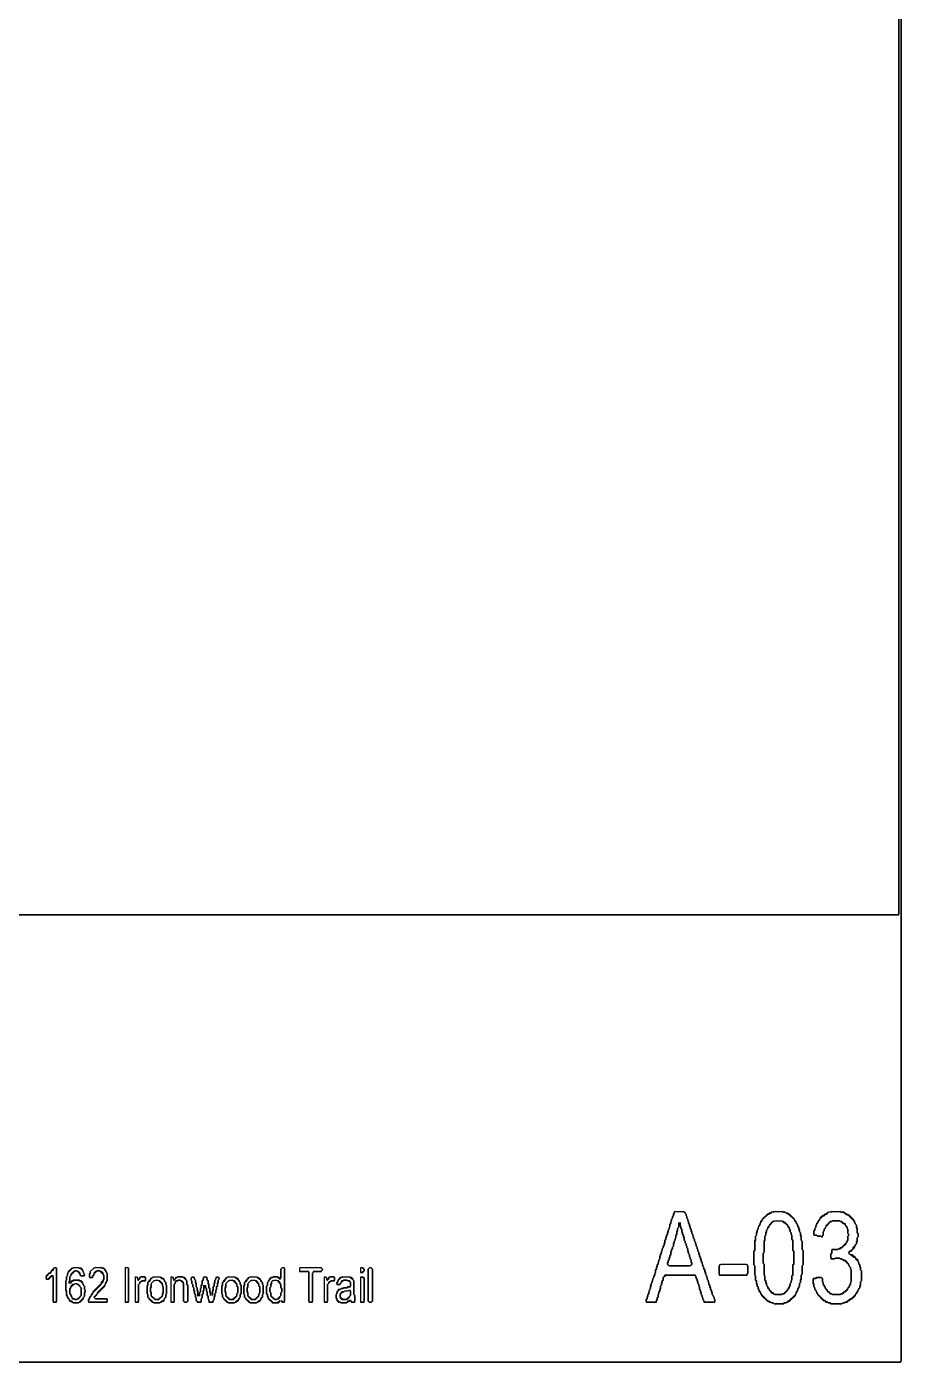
# Model space of a CAD drawing. Header units: metres. Extents: x 29 to 985, y 15 to 633.
# Drawn here: x 783.1 to 985.5, y 14.5 to 323.6 of the extents above; entities that cross this region are included whole.
import ezdxf

# ---------------------------------------------------------------- set-up
doc = ezdxf.new("R2010")
doc.units = ezdxf.units.M
for name, color, linetype in [('EXTERIOR_WALL_HIGHLIGHT', 2, 'CONTINUOUS'), ('INTERIOR_WALL_HIGHLIGHT', 4, 'CONTINUOUS'), ('ORIGINAL_DRAWING', 8, 'CONTINUOUS')]:
    doc.layers.add(name, color=color, linetype=linetype)

msp = doc.modelspace()

# ---------------------------------------------------------------- linework, layer by layer
at = {"layer": 'EXTERIOR_WALL_HIGHLIGHT'}
msp.add_lwpolyline([(29.22, 632.75), (29.02, 632.55), (29.02, 14.71), (29.22, 14.51), (985.29, 14.51), (985.49, 14.71), (985.49, 632.55), (985.29, 632.75)], close=True, dxfattribs=at)
at = {"layer": 'INTERIOR_WALL_HIGHLIGHT'}
for points in [[(29.41, 632.75), (985.1, 632.75), (985.49, 632.35), (985.49, 14.9), (985.1, 14.51), (29.41, 14.51), (29.02, 14.9), (29.02, 632.35)], [(29.61, 632.16), (29.61, 118.04), (984.9, 118.04), (984.9, 632.16)], [(29.61, 631.96), (29.8, 632.16), (984.71, 632.16), (984.9, 631.96), (984.9, 118.24), (984.71, 118.04), (29.8, 118.04), (29.61, 118.24)]]:
    msp.add_lwpolyline(points, close=True, dxfattribs=at)
at = {"layer": 'ORIGINAL_DRAWING'}
for points in [[(932.94, 49.22), (933.14, 49.41), (935.1, 49.41), (935.69, 48.82), (935.69, 48.43), (935.88, 48.24), (935.88, 47.84), (936.08, 47.65), (936.08, 47.25), (936.27, 47.06), (936.27, 46.67), (936.47, 46.47), (936.47, 46.08), (936.67, 45.88), (936.67, 45.49), (936.86, 45.29), (936.86, 44.9), (937.06, 44.71), (937.06, 44.31), (937.25, 44.12), (937.25, 43.73), (937.45, 43.53), (937.45, 43.14), (937.65, 42.94), (937.65, 42.55), (937.84, 42.35), (937.84, 41.96), (938.04, 41.76), (938.04, 41.37), (938.24, 41.18), (938.24, 40.78), (938.43, 40.59), (938.43, 40.2), (938.63, 40), (938.63, 39.61), (938.82, 39.41), (938.82, 39.02), (939.02, 38.82), (939.02, 38.43), (939.22, 38.24), (939.22, 37.84), (939.41, 37.65), (939.41, 37.25), (939.61, 37.06), (939.61, 36.67), (939.8, 36.47), (939.8, 36.08), (940, 35.88), (940, 35.49), (940.2, 35.29), (940.2, 34.9), (940.39, 34.71), (940.39, 34.31), (940.59, 34.12), (940.59, 33.73), (940.78, 33.53), (940.78, 33.14), (940.98, 32.94), (940.98, 32.55), (941.18, 32.35), (941.18, 31.96), (941.37, 31.76), (941.37, 31.37), (941.57, 31.18), (941.57, 30.78), (941.76, 30.59), (941.76, 30.2), (941.96, 30), (941.96, 29.8), (942.16, 29.61), (942.16, 29.22), (942.35, 29.02), (942.35, 28.63), (942.16, 28.43), (940, 28.43), (939.8, 28.63), (939.8, 28.82), (939.61, 29.02), (939.61, 29.41), (939.41, 29.61), (939.41, 30), (939.22, 30.2), (939.22, 30.59), (939.02, 30.78), (939.02, 31.18), (938.82, 31.37), (938.82, 31.96), (938.63, 32.16), (938.63, 32.55), (938.43, 32.75), (938.43, 33.14), (938.24, 33.33), (938.24, 33.73), (938.04, 33.92), (938.04, 34.31), (937.84, 34.51), (937.84, 34.71), (930.78, 34.71), (930.59, 34.51), (930.59, 34.31), (930.39, 34.12), (930.39, 33.53), (930.2, 33.33), (930.2, 32.94), (930, 32.75), (930, 32.35), (929.8, 32.16), (929.8, 31.57), (929.61, 31.37), (929.61, 30.98), (929.41, 30.78), (929.41, 30.39), (929.22, 30.2), (929.22, 29.61), (929.02, 29.41), (929.02, 29.02), (928.82, 28.82), (928.82, 28.63), (928.63, 28.43), (926.67, 28.43), (926.47, 28.63), (926.47, 29.02), (926.67, 29.22), (926.67, 29.61), (926.86, 29.8), (926.86, 30.2), (927.06, 30.39), (927.06, 30.78), (927.25, 30.98), (927.25, 31.37), (927.45, 31.57), (927.45, 32.16), (927.65, 32.35), (927.65, 32.75), (927.84, 32.94), (927.84, 33.33), (928.04, 33.53), (928.04, 33.92), (928.24, 34.12), (928.24, 34.51), (928.43, 34.71), (928.43, 35.1), (928.63, 35.29), (928.63, 35.88), (928.82, 36.08), (928.82, 36.47), (929.02, 36.67), (929.02, 37.06), (929.22, 37.25), (929.22, 37.65), (929.41, 37.84), (929.41, 38.24), (929.61, 38.43), (929.61, 39.02), (929.8, 39.22), (929.8, 39.61), (930, 39.8), (930, 40.2), (930.2, 40.39), (930.2, 40.78), (930.39, 40.98), (930.39, 41.37), (930.59, 41.57), (930.59, 41.96), (930.78, 42.16), (930.78, 42.75), (930.98, 42.94), (930.98, 43.33), (931.18, 43.53), (931.18, 43.92), (931.37, 44.12), (931.37, 44.51), (931.57, 44.71), (931.57, 45.1), (931.76, 45.29), (931.76, 45.69), (931.96, 45.88), (931.96, 46.47), (932.16, 46.67), (932.16, 47.06), (932.35, 47.25), (932.35, 47.65), (932.55, 47.84), (932.55, 48.24), (932.75, 48.43), (932.75, 48.82), (932.94, 49.02)], [(933.14, 49.41), (932.94, 49.22), (932.94, 49.02), (932.75, 48.82), (932.75, 48.43), (932.55, 48.24), (932.55, 47.84), (932.35, 47.65), (932.35, 47.25), (932.16, 47.06), (932.16, 46.67), (931.96, 46.47), (931.96, 45.88), (931.76, 45.69), (931.76, 45.29), (931.57, 45.1), (931.57, 44.71), (931.37, 44.51), (931.37, 44.12), (931.18, 43.92), (931.18, 43.53), (930.98, 43.33), (930.98, 42.94), (930.78, 42.75), (930.78, 42.16), (930.59, 41.96), (930.59, 41.57), (930.39, 41.37), (930.39, 40.98), (930.2, 40.78), (930.2, 40.39), (930, 40.2), (930, 39.8), (929.8, 39.61), (929.8, 39.22), (929.61, 39.02), (929.61, 38.43), (929.41, 38.24), (929.41, 37.84), (929.22, 37.65), (929.22, 37.25), (929.02, 37.06), (929.02, 36.67), (928.82, 36.47), (928.82, 36.08), (928.63, 35.88), (928.63, 35.29), (928.43, 35.1), (928.43, 34.71), (928.24, 34.51), (928.24, 34.12), (928.04, 33.92), (928.04, 33.53), (927.84, 33.33), (927.84, 32.94), (927.65, 32.75), (927.65, 32.35), (927.45, 32.16), (927.45, 31.57), (927.25, 31.37), (927.25, 30.98), (927.06, 30.78), (927.06, 30.39), (926.86, 30.2), (926.86, 29.8), (926.67, 29.61), (926.67, 29.22), (926.47, 29.02), (926.47, 28.43), (928.82, 28.43), (928.82, 28.82), (929.02, 29.02), (929.02, 29.41), (929.22, 29.61), (929.22, 30.2), (929.41, 30.39), (929.41, 30.78), (929.61, 30.98), (929.61, 31.37), (929.8, 31.57), (929.8, 32.16), (930, 32.35), (930, 32.75), (930.2, 32.94), (930.2, 33.33), (930.39, 33.53), (930.39, 34.12), (930.98, 34.71), (937.65, 34.71), (938.04, 34.31), (938.04, 33.92), (938.24, 33.73), (938.24, 33.33), (938.43, 33.14), (938.43, 32.75), (938.63, 32.55), (938.63, 32.16), (938.82, 31.96), (938.82, 31.37), (939.02, 31.18), (939.02, 30.78), (939.22, 30.59), (939.22, 30.2), (939.41, 30), (939.41, 29.61), (939.61, 29.41), (939.61, 29.02), (939.8, 28.82), (939.8, 28.43), (942.35, 28.43), (942.35, 29.02), (942.16, 29.22), (942.16, 29.61), (941.96, 29.8), (941.96, 30), (941.76, 30.2), (941.76, 30.59), (941.57, 30.78), (941.57, 31.18), (941.37, 31.37), (941.37, 31.76), (941.18, 31.96), (941.18, 32.35), (940.98, 32.55), (940.98, 32.94), (940.78, 33.14), (940.78, 33.53), (940.59, 33.73), (940.59, 34.12), (940.39, 34.31), (940.39, 34.71), (940.2, 34.9), (940.2, 35.29), (940, 35.49), (940, 35.88), (939.8, 36.08), (939.8, 36.47), (939.61, 36.67), (939.61, 37.06), (939.41, 37.25), (939.41, 37.65), (939.22, 37.84), (939.22, 38.24), (939.02, 38.43), (939.02, 38.82), (938.82, 39.02), (938.82, 39.41), (938.63, 39.61), (938.63, 40), (938.43, 40.2), (938.43, 40.59), (938.24, 40.78), (938.24, 41.18), (938.04, 41.37), (938.04, 41.76), (937.84, 41.96), (937.84, 42.35), (937.65, 42.55), (937.65, 42.94), (937.45, 43.14), (937.45, 43.53), (937.25, 43.73), (937.25, 44.12), (937.06, 44.31), (937.06, 44.71), (936.86, 44.9), (936.86, 45.29), (936.67, 45.49), (936.67, 45.88), (936.47, 46.08), (936.47, 46.47), (936.27, 46.67), (936.27, 47.06), (936.08, 47.25), (936.08, 47.65), (935.88, 47.84), (935.88, 48.24), (935.69, 48.43), (935.69, 48.82), (935.49, 49.02), (935.49, 49.22), (935.29, 49.22), (935.1, 49.41)], [(933.92, 46.86), (933.92, 45.69), (933.73, 45.49), (933.73, 44.9), (933.53, 44.71), (933.53, 44.12), (933.33, 43.92), (933.33, 43.33), (933.14, 43.14), (933.14, 42.75), (932.94, 42.55), (932.94, 42.16), (932.75, 41.96), (932.75, 41.37), (932.55, 41.18), (932.55, 40.78), (932.35, 40.59), (932.35, 40.2), (932.16, 40), (932.16, 39.41), (931.96, 39.22), (931.96, 38.82), (931.76, 38.63), (931.76, 38.24), (931.57, 38.04), (931.57, 37.65), (931.37, 37.45), (931.37, 37.06), (931.57, 37.06), (931.76, 36.86), (936.67, 36.86), (936.86, 37.06), (937.06, 37.06), (937.06, 37.45), (936.86, 37.65), (936.86, 38.24), (936.67, 38.43), (936.67, 38.82), (936.47, 39.02), (936.47, 39.41), (936.27, 39.61), (936.27, 40), (936.08, 40.2), (936.08, 40.78), (935.88, 40.98), (935.88, 41.37), (935.69, 41.57), (935.69, 41.96), (935.49, 42.16), (935.49, 42.55), (935.29, 42.75), (935.29, 43.33), (935.1, 43.53), (935.1, 43.92), (934.9, 44.12), (934.9, 44.51), (934.71, 44.71), (934.71, 45.29), (934.51, 45.49), (934.51, 45.88), (934.31, 46.08), (934.31, 46.86), (934.31, 46.08), (934.51, 45.88), (934.51, 45.49), (934.71, 45.29), (934.71, 44.71), (934.9, 44.51), (934.9, 44.12), (935.1, 43.92), (935.1, 43.53), (935.29, 43.33), (935.29, 42.75), (935.49, 42.55), (935.49, 42.16), (935.69, 41.96), (935.69, 41.57), (935.88, 41.37), (935.88, 40.98), (936.08, 40.78), (936.08, 40.2), (936.27, 40), (936.27, 39.61), (936.47, 39.41), (936.47, 39.02), (936.67, 38.82), (936.67, 38.43), (936.86, 38.24), (936.86, 37.65), (937.06, 37.45), (937.06, 37.25), (936.67, 36.86), (931.76, 36.86), (931.37, 37.25), (931.37, 37.45), (931.57, 37.65), (931.57, 38.04), (931.76, 38.24), (931.76, 38.63), (931.96, 38.82), (931.96, 39.22), (932.16, 39.41), (932.16, 40), (932.35, 40.2), (932.35, 40.59), (932.55, 40.78), (932.55, 41.18), (932.75, 41.37), (932.75, 41.96), (932.94, 42.16), (932.94, 42.55), (933.14, 42.75), (933.14, 43.14), (933.33, 43.33), (933.33, 43.92), (933.53, 44.12), (933.53, 44.71), (933.73, 44.9), (933.73, 45.49), (933.92, 45.69)], [(955.88, 49.22), (956.08, 49.41), (958.04, 49.41), (958.24, 49.22), (958.63, 49.22), (958.82, 49.02), (959.02, 49.02), (959.22, 48.82), (959.41, 48.82), (960.78, 47.45), (960.78, 47.25), (961.18, 46.86), (961.18, 46.67), (961.57, 46.27), (961.57, 45.88), (961.76, 45.69), (961.76, 45.29), (961.96, 45.1), (961.96, 44.71), (962.16, 44.51), (962.16, 43.92), (962.35, 43.73), (962.35, 42.75), (962.55, 42.55), (962.55, 40.59), (962.75, 40.39), (962.75, 37.06), (962.55, 36.86), (962.55, 34.9), (962.35, 34.71), (962.35, 33.73), (962.16, 33.53), (962.16, 32.94), (961.96, 32.75), (961.96, 32.16), (961.76, 31.96), (961.76, 31.76), (961.57, 31.57), (961.57, 31.18), (961.18, 30.78), (961.18, 30.59), (960.98, 30.39), (960.98, 30.2), (959.41, 28.63), (959.22, 28.63), (958.82, 28.24), (958.43, 28.24), (958.24, 28.04), (956.08, 28.04), (955.88, 28.24), (955.49, 28.24), (955.29, 28.43), (955.1, 28.43), (954.9, 28.63), (954.71, 28.63), (953.14, 30.2), (953.14, 30.39), (952.94, 30.59), (952.94, 30.78), (952.55, 31.18), (952.55, 31.37), (952.35, 31.57), (952.35, 31.96), (952.16, 32.16), (952.16, 32.55), (951.96, 32.75), (951.96, 33.33), (951.76, 33.53), (951.76, 34.51), (951.57, 34.71), (951.57, 36.86), (951.37, 37.06), (951.37, 40.2), (951.57, 40.39), (951.57, 42.55), (951.76, 42.75), (951.76, 43.73), (951.96, 43.92), (951.96, 44.51), (952.16, 44.71), (952.16, 45.1), (952.35, 45.29), (952.35, 45.69), (952.55, 45.88), (952.55, 46.08), (952.75, 46.27), (952.75, 46.47), (952.94, 46.67), (952.94, 46.86), (953.33, 47.25), (953.33, 47.45), (954.71, 48.82), (954.9, 48.82), (955.1, 49.02), (955.29, 49.02), (955.49, 49.22)], [(956.08, 49.41), (955.88, 49.22), (955.49, 49.22), (955.29, 49.02), (954.9, 49.02), (954.71, 48.82), (954.51, 48.82), (953.33, 47.65), (953.33, 47.45), (952.94, 47.06), (952.94, 46.86), (952.75, 46.67), (952.75, 46.27), (952.55, 46.08), (952.55, 45.88), (952.35, 45.69), (952.35, 45.29), (952.16, 45.1), (952.16, 44.71), (951.96, 44.51), (951.96, 43.92), (951.76, 43.73), (951.76, 42.75), (951.57, 42.55), (951.57, 40.39), (951.37, 40.2), (951.37, 37.06), (951.57, 36.86), (951.57, 34.71), (951.76, 34.51), (951.76, 33.53), (951.96, 33.33), (951.96, 32.75), (952.16, 32.55), (952.16, 32.16), (952.35, 31.96), (952.35, 31.57), (952.55, 31.37), (952.55, 30.98), (952.94, 30.59), (952.94, 30.39), (953.14, 30.2), (953.14, 30), (954.51, 28.63), (954.71, 28.63), (954.9, 28.43), (955.29, 28.43), (955.49, 28.24), (955.88, 28.24), (956.08, 28.04), (958.24, 28.04), (958.43, 28.24), (958.82, 28.24), (959.02, 28.43), (959.22, 28.43), (959.41, 28.63), (959.61, 28.63), (960.98, 30), (960.98, 30.2), (961.18, 30.39), (961.18, 30.59), (961.37, 30.78), (961.37, 30.98), (961.57, 31.18), (961.57, 31.57), (961.76, 31.76), (961.76, 31.96), (961.96, 32.16), (961.96, 32.75), (962.16, 32.94), (962.16, 33.53), (962.35, 33.73), (962.35, 34.71), (962.55, 34.9), (962.55, 36.86), (962.75, 37.06), (962.75, 40.39), (962.55, 40.59), (962.55, 42.55), (962.35, 42.75), (962.35, 43.73), (962.16, 43.92), (962.16, 44.51), (961.96, 44.71), (961.96, 45.1), (961.76, 45.29), (961.76, 45.69), (961.57, 45.88), (961.57, 46.27), (961.37, 46.47), (961.37, 46.67), (961.18, 46.86), (961.18, 47.06), (960.78, 47.45), (960.78, 47.65), (959.61, 48.82), (959.41, 48.82), (959.22, 49.02), (958.82, 49.02), (958.63, 49.22), (958.24, 49.22), (958.04, 49.41)], [(956.08, 47.06), (956.27, 47.25), (957.84, 47.25), (958.24, 46.86), (958.43, 46.86), (959.22, 46.08), (959.22, 45.88), (959.61, 45.49), (959.61, 45.29), (959.8, 45.1), (959.8, 44.71), (960, 44.51), (960, 44.12), (960.2, 43.92), (960.2, 42.94), (960.39, 42.75), (960.39, 40.39), (960.59, 40.2), (960.59, 37.25), (960.39, 37.06), (960.39, 34.71), (960.2, 34.51), (960.2, 33.53), (960, 33.33), (960, 32.94), (959.8, 32.75), (959.8, 32.35), (959.61, 32.16), (959.61, 31.96), (959.22, 31.57), (959.22, 31.37), (958.24, 30.39), (958.04, 30.39), (957.84, 30.2), (956.27, 30.2), (955.88, 30.59), (955.69, 30.59), (954.9, 31.37), (954.9, 31.57), (954.51, 31.96), (954.51, 32.16), (954.31, 32.35), (954.31, 32.75), (954.12, 32.94), (954.12, 33.33), (953.92, 33.53), (953.92, 34.51), (953.73, 34.71), (953.73, 37.25), (953.53, 37.45), (953.53, 39.8), (953.73, 40), (953.73, 42.55), (953.92, 42.75), (953.92, 43.73), (954.12, 43.92), (954.12, 44.51), (954.31, 44.71), (954.31, 45.1), (954.51, 45.29), (954.51, 45.49), (954.9, 45.88), (954.9, 46.08), (955.88, 47.06)], [(956.27, 47.25), (956.08, 47.06), (955.69, 47.06), (954.9, 46.27), (954.9, 46.08), (954.51, 45.69), (954.51, 45.29), (954.31, 45.1), (954.31, 44.71), (954.12, 44.51), (954.12, 43.92), (953.92, 43.73), (953.92, 42.75), (953.73, 42.55), (953.73, 40), (953.53, 39.8), (953.53, 37.45), (953.73, 37.25), (953.73, 34.71), (953.92, 34.51), (953.92, 33.53), (954.12, 33.33), (954.12, 32.94), (954.31, 32.75), (954.31, 32.35), (954.51, 32.16), (954.51, 31.76), (954.9, 31.37), (954.9, 31.18), (955.49, 30.59), (955.69, 30.59), (955.88, 30.39), (956.08, 30.39), (956.27, 30.2), (957.84, 30.2), (958.04, 30.39), (958.43, 30.39), (959.22, 31.18), (959.22, 31.37), (959.61, 31.76), (959.61, 32.16), (959.8, 32.35), (959.8, 32.75), (960, 32.94), (960, 33.33), (960.2, 33.53), (960.2, 34.51), (960.39, 34.71), (960.39, 37.06), (960.59, 37.25), (960.59, 40.2), (960.39, 40.39), (960.39, 42.75), (960.2, 42.94), (960.2, 43.92), (960, 44.12), (960, 44.51), (959.8, 44.71), (959.8, 45.1), (959.61, 45.29), (959.61, 45.69), (959.22, 46.08), (959.22, 46.27), (958.63, 46.86), (958.43, 46.86), (958.24, 47.06), (958.04, 47.06), (957.84, 47.25)], [(969.22, 49.22), (969.41, 49.41), (971.37, 49.41), (971.57, 49.22), (972.16, 49.22), (972.55, 48.82), (972.75, 48.82), (972.94, 48.63), (973.14, 48.63), (974.51, 47.25), (974.51, 47.06), (974.71, 46.86), (974.71, 46.67), (975.1, 46.27), (975.1, 45.69), (975.29, 45.49), (975.29, 44.51), (975.49, 44.31), (975.49, 43.53), (975.29, 43.33), (975.29, 42.55), (975.1, 42.35), (975.1, 41.96), (974.71, 41.57), (974.71, 41.37), (974.31, 40.98), (974.31, 40.78), (973.73, 40.2), (973.53, 40.2), (973.33, 40), (973.33, 39.61), (973.53, 39.61), (973.73, 39.41), (973.92, 39.41), (974.51, 38.82), (974.71, 38.82), (974.9, 38.63), (974.9, 38.43), (975.49, 37.84), (975.49, 37.65), (975.69, 37.45), (975.69, 37.25), (975.88, 37.06), (975.88, 36.67), (976.08, 36.47), (976.08, 35.88), (976.27, 35.69), (976.27, 33.33), (976.08, 33.14), (976.08, 32.35), (975.88, 32.16), (975.88, 31.76), (975.49, 31.37), (975.49, 31.18), (975.29, 30.98), (975.29, 30.78), (974.9, 30.39), (974.9, 30.2), (973.92, 29.22), (973.73, 29.22), (973.14, 28.63), (972.94, 28.63), (972.75, 28.43), (972.55, 28.43), (972.35, 28.24), (971.96, 28.24), (971.76, 28.04), (969.22, 28.04), (969.02, 28.24), (968.63, 28.24), (968.43, 28.43), (968.24, 28.43), (967.84, 28.82), (967.65, 28.82), (966.08, 30.39), (966.08, 30.59), (965.88, 30.78), (965.88, 30.98), (965.49, 31.37), (965.49, 31.76), (965.29, 31.96), (965.29, 32.55), (965.1, 32.75), (965.1, 33.73), (965.29, 33.92), (965.69, 33.92), (965.88, 34.12), (967.06, 34.12), (967.25, 33.92), (967.25, 33.14), (967.45, 32.94), (967.45, 32.55), (967.65, 32.35), (967.65, 32.16), (967.84, 31.96), (967.84, 31.57), (968.43, 30.98), (968.43, 30.78), (968.63, 30.78), (969.02, 30.39), (969.41, 30.39), (969.61, 30.2), (971.37, 30.2), (971.57, 30.39), (971.96, 30.39), (972.35, 30.78), (972.55, 30.78), (973.14, 31.37), (973.14, 31.57), (973.53, 31.96), (973.53, 32.35), (973.73, 32.55), (973.73, 32.94), (973.92, 33.14), (973.92, 35.88), (973.73, 36.08), (973.73, 36.47), (973.53, 36.67), (973.53, 36.86), (973.33, 37.06), (973.33, 37.25), (972.55, 38.04), (972.35, 38.04), (972.16, 38.24), (971.96, 38.24), (971.76, 38.43), (971.37, 38.43), (971.18, 38.63), (970.2, 38.63), (970, 38.43), (969.41, 38.43), (969.22, 38.63), (969.22, 39.61), (969.41, 39.8), (969.41, 40.39), (969.61, 40.59), (970.78, 40.59), (970.98, 40.78), (971.37, 40.78), (971.57, 40.98), (971.76, 40.98), (972.75, 41.96), (972.75, 42.16), (972.94, 42.35), (972.94, 42.55), (973.14, 42.75), (973.14, 43.73), (973.33, 43.92), (973.33, 44.12), (973.14, 44.31), (973.14, 45.29), (972.94, 45.49), (972.94, 45.88), (972.55, 46.27), (972.55, 46.47), (972.35, 46.67), (972.16, 46.67), (971.76, 47.06), (971.37, 47.06), (971.18, 47.25), (969.61, 47.25), (969.41, 47.06), (969.02, 47.06), (968.04, 46.08), (968.04, 45.88), (967.84, 45.69), (967.84, 45.49), (967.65, 45.29), (967.65, 44.9), (967.45, 44.71), (967.45, 43.92), (967.06, 43.53), (966.86, 43.73), (966.08, 43.73), (965.88, 43.92), (965.49, 43.92), (965.29, 44.12), (965.29, 44.9), (965.49, 45.1), (965.49, 45.49), (965.69, 45.69), (965.69, 46.08), (965.88, 46.27), (965.88, 46.47), (966.27, 46.86), (966.27, 47.06), (966.67, 47.45), (966.67, 47.65), (967.45, 48.43), (967.65, 48.43), (968.04, 48.82), (968.24, 48.82), (968.63, 49.22)], [(969.41, 49.41), (969.22, 49.22), (968.63, 49.22), (968.43, 49.02), (968.24, 49.02), (968.04, 48.82), (967.84, 48.82), (967.45, 48.43), (967.25, 48.43), (966.67, 47.84), (966.67, 47.65), (966.27, 47.25), (966.27, 47.06), (965.88, 46.67), (965.88, 46.27), (965.69, 46.08), (965.69, 45.69), (965.49, 45.49), (965.49, 45.1), (965.29, 44.9), (965.29, 43.92), (965.88, 43.92), (966.08, 43.73), (966.86, 43.73), (967.06, 43.53), (967.25, 43.53), (967.25, 43.73), (967.45, 43.92), (967.45, 44.71), (967.65, 44.9), (967.65, 45.29), (968.04, 45.69), (968.04, 45.88), (969.22, 47.06), (969.41, 47.06), (969.61, 47.25), (971.18, 47.25), (971.37, 47.06), (971.57, 47.06), (971.96, 46.67), (972.16, 46.67), (972.55, 46.27), (972.55, 46.08), (972.94, 45.69), (972.94, 45.49), (973.14, 45.29), (973.14, 44.31), (973.33, 44.12), (973.33, 43.92), (973.14, 43.73), (973.14, 42.75), (972.75, 42.35), (972.75, 42.16), (971.57, 40.98), (971.37, 40.98), (971.18, 40.78), (970.98, 40.78), (970.78, 40.59), (969.41, 40.59), (969.41, 39.8), (969.22, 39.61), (969.22, 38.43), (970, 38.43), (970.2, 38.63), (971.18, 38.63), (971.37, 38.43), (971.76, 38.43), (972.16, 38.04), (972.35, 38.04), (973.33, 37.06), (973.33, 36.86), (973.73, 36.47), (973.73, 36.08), (973.92, 35.88), (973.92, 33.14), (973.73, 32.94), (973.73, 32.55), (973.53, 32.35), (973.53, 32.16), (973.14, 31.76), (973.14, 31.57), (972.35, 30.78), (972.16, 30.78), (971.76, 30.39), (971.57, 30.39), (971.37, 30.2), (969.61, 30.2), (969.41, 30.39), (969.22, 30.39), (968.82, 30.78), (968.63, 30.78), (968.43, 30.98), (968.43, 31.18), (967.84, 31.76), (967.84, 31.96), (967.65, 32.16), (967.65, 32.35), (967.45, 32.55), (967.45, 32.94), (967.25, 33.14), (967.25, 33.92), (967.06, 34.12), (965.88, 34.12), (965.69, 33.92), (965.1, 33.92), (965.1, 32.75), (965.29, 32.55), (965.29, 31.96), (965.49, 31.76), (965.49, 31.37), (965.69, 31.18), (965.69, 30.98), (965.88, 30.78), (965.88, 30.59), (966.08, 30.39), (966.08, 30.2), (967.45, 28.82), (967.65, 28.82), (968.04, 28.43), (968.43, 28.43), (968.63, 28.24), (969.02, 28.24), (969.22, 28.04), (971.76, 28.04), (971.96, 28.24), (972.35, 28.24), (972.55, 28.43), (972.94, 28.43), (973.33, 28.82), (973.53, 28.82), (973.92, 29.22), (974.12, 29.22), (974.9, 30), (974.9, 30.2), (975.29, 30.59), (975.29, 30.78), (975.49, 30.98), (975.49, 31.18), (975.69, 31.37), (975.69, 31.57), (975.88, 31.76), (975.88, 32.16), (976.08, 32.35), (976.08, 33.14), (976.27, 33.33), (976.27, 35.69), (976.08, 35.88), (976.08, 36.47), (975.88, 36.67), (975.88, 37.06), (975.69, 37.25), (975.69, 37.65), (975.49, 37.84), (975.49, 38.04), (974.9, 38.63), (974.9, 38.82), (974.71, 38.82), (974.12, 39.41), (973.73, 39.41), (973.33, 39.8), (973.73, 40.2), (973.92, 40.2), (974.31, 40.59), (974.31, 40.78), (974.71, 41.18), (974.71, 41.37), (974.9, 41.57), (974.9, 41.76), (975.1, 41.96), (975.1, 42.35), (975.29, 42.55), (975.29, 43.33), (975.49, 43.53), (975.49, 44.31), (975.29, 44.51), (975.29, 45.49), (975.1, 45.69), (975.1, 46.27), (974.9, 46.47), (974.9, 46.67), (974.71, 46.86), (974.71, 47.06), (974.51, 47.25), (974.51, 47.45), (973.33, 48.63), (973.14, 48.63), (972.94, 48.82), (972.75, 48.82), (972.55, 49.02), (972.35, 49.02), (972.16, 49.22), (971.57, 49.22), (971.37, 49.41)], [(943.73, 37.25), (949.61, 37.25), (950, 36.86), (950, 35.1), (949.61, 34.71), (943.53, 34.71), (943.33, 34.9), (943.33, 36.86)], [(943.53, 37.25), (943.53, 37.06), (943.33, 36.86), (943.33, 34.71), (949.8, 34.71), (949.8, 34.9), (950, 35.1), (950, 36.86), (949.8, 37.06), (949.8, 37.25)], [(789.41, 36.27), (789.61, 36.47), (789.8, 36.47), (790, 36.27), (790, 28.63), (789.8, 28.43), (789.41, 28.43), (789.22, 28.63), (789.22, 34.51), (788.82, 34.51), (788.04, 33.73), (787.84, 33.73), (787.65, 33.92), (787.65, 34.31), (788.43, 35.1), (788.63, 35.1), (788.82, 35.29), (788.82, 35.49), (789.41, 36.08)], [(789.41, 36.47), (789.41, 36.27), (788.82, 35.69), (788.82, 35.49), (788.43, 35.1), (788.24, 35.1), (787.65, 34.51), (787.65, 33.73), (788.24, 33.73), (789.02, 34.51), (789.22, 34.31), (789.22, 28.43), (790, 28.43), (790, 36.47)], [(793.92, 36.27), (794.12, 36.47), (795.1, 36.47), (795.29, 36.27), (795.49, 36.27), (796.08, 35.69), (796.08, 35.49), (796.27, 35.29), (796.27, 35.1), (796.47, 34.9), (796.47, 34.71), (796.27, 34.51), (795.69, 34.51), (795.49, 34.71), (795.49, 35.1), (795.1, 35.49), (794.9, 35.49), (794.71, 35.69), (794.31, 35.69), (794.12, 35.49), (793.92, 35.49), (793.33, 34.9), (793.33, 34.51), (793.14, 34.31), (793.14, 33.33), (792.94, 33.14), (792.94, 32.75), (792.94, 33.14), (793.14, 33.33), (793.33, 33.14), (793.33, 32.75), (793.33, 32.94), (793.73, 33.33), (793.92, 33.33), (794.12, 33.53), (795.1, 33.53), (795.29, 33.33), (795.49, 33.33), (796.08, 32.75), (796.08, 32.55), (796.47, 32.16), (796.47, 31.37), (796.67, 31.18), (796.67, 30.78), (796.47, 30.59), (796.47, 29.8), (796.27, 29.61), (796.27, 29.41), (795.1, 28.24), (793.92, 28.24), (793.53, 28.63), (793.33, 28.63), (792.94, 29.02), (792.94, 29.22), (792.55, 29.61), (792.55, 29.8), (792.35, 30), (792.35, 30.98), (792.16, 31.18), (792.16, 33.33), (792.35, 33.53), (792.35, 34.31), (792.55, 34.51), (792.55, 34.9), (792.75, 35.1), (792.75, 35.29), (793.73, 36.27)], [(794.12, 36.47), (793.92, 36.27), (793.53, 36.27), (792.75, 35.49), (792.75, 35.29), (792.55, 35.1), (792.55, 34.51), (792.35, 34.31), (792.35, 33.53), (792.16, 33.33), (792.16, 31.18), (792.35, 30.98), (792.35, 30), (792.55, 29.8), (792.55, 29.41), (792.94, 29.02), (792.94, 28.82), (793.14, 28.63), (793.33, 28.63), (793.53, 28.43), (793.73, 28.43), (793.92, 28.24), (795.1, 28.24), (795.29, 28.43), (795.49, 28.43), (796.27, 29.22), (796.27, 29.61), (796.47, 29.8), (796.47, 30.59), (796.67, 30.78), (796.67, 31.18), (796.47, 31.37), (796.47, 32.16), (796.27, 32.35), (796.27, 32.55), (796.08, 32.75), (796.08, 32.94), (795.69, 33.33), (795.49, 33.33), (795.29, 33.53), (793.92, 33.53), (793.73, 33.33), (793.53, 33.33), (793.33, 33.14), (793.14, 33.33), (793.14, 34.31), (793.33, 34.51), (793.33, 34.71), (794.31, 35.69), (794.71, 35.69), (795.49, 34.9), (795.49, 34.71), (795.69, 34.51), (796.47, 34.51), (796.47, 34.9), (796.27, 35.1), (796.27, 35.49), (796.08, 35.69), (796.08, 35.88), (795.69, 36.27), (795.29, 36.27), (795.1, 36.47)], [(799.02, 36.47), (800.39, 36.47), (800.59, 36.27), (800.78, 36.27), (801.37, 35.69), (801.37, 35.49), (801.76, 35.1), (801.76, 33.33), (801.37, 32.94), (801.37, 32.75), (801.18, 32.55), (801.18, 32.35), (799.41, 30.59), (799.41, 30.39), (798.63, 29.61), (799.02, 29.22), (801.57, 29.22), (801.76, 29.02), (801.76, 28.63), (801.57, 28.43), (797.65, 28.43), (797.45, 28.63), (797.45, 29.02), (797.65, 29.22), (797.65, 29.41), (798.04, 29.8), (798.04, 30), (798.43, 30.39), (798.43, 30.59), (800.39, 32.55), (800.39, 32.75), (800.78, 33.14), (800.78, 33.53), (800.98, 33.73), (800.98, 34.71), (800.78, 34.9), (800.78, 35.1), (800.39, 35.49), (800.2, 35.49), (800, 35.69), (799.41, 35.69), (799.22, 35.49), (799.02, 35.49), (798.63, 35.1), (798.63, 34.71), (798.43, 34.51), (798.43, 34.31), (798.24, 34.12), (797.84, 34.12), (797.65, 34.31), (797.65, 34.9), (797.84, 35.1), (797.84, 35.29)], [(799.02, 36.47), (798.82, 36.27), (798.63, 36.27), (797.84, 35.49), (797.84, 35.1), (797.65, 34.9), (797.65, 34.12), (798.43, 34.12), (798.43, 34.51), (798.63, 34.71), (798.63, 34.9), (799.41, 35.69), (800, 35.69), (800.98, 34.71), (800.98, 33.73), (800.78, 33.53), (800.78, 33.33), (800.39, 32.94), (800.39, 32.75), (798.43, 30.78), (798.43, 30.59), (798.04, 30.2), (798.04, 30), (797.65, 29.61), (797.65, 29.22), (797.45, 29.02), (797.45, 28.43), (801.76, 28.43), (801.76, 29.22), (799.02, 29.22), (798.82, 29.41), (798.82, 29.61), (799.41, 30.2), (799.41, 30.39), (801.18, 32.16), (801.18, 32.35), (801.37, 32.55), (801.37, 32.75), (801.57, 32.94), (801.57, 33.14), (801.76, 33.33), (801.76, 35.1), (801.57, 35.29), (801.57, 35.49), (801.37, 35.69), (801.37, 35.88), (800.98, 36.27), (800.59, 36.27), (800.39, 36.47)], [(805.88, 36.27), (806.08, 36.47), (806.47, 36.47), (806.67, 36.27), (806.67, 28.63), (806.47, 28.43), (806.08, 28.43), (805.88, 28.63)], [(805.88, 36.47), (805.88, 28.43), (806.67, 28.43), (806.67, 36.47)], [(808.24, 34.12), (808.43, 34.31), (808.82, 33.92), (808.82, 33.53), (809.02, 33.53), (809.22, 33.73), (809.22, 33.92), (809.61, 34.31), (810.39, 34.31), (810.59, 34.12), (810.59, 33.53), (810.39, 33.33), (809.8, 33.33), (809.61, 33.14), (809.41, 33.14), (809.22, 32.94), (809.22, 32.75), (809.02, 32.55), (809.02, 28.63), (808.82, 28.43), (808.43, 28.43), (808.24, 28.63)], [(808.43, 34.31), (808.24, 34.12), (808.24, 28.43), (809.02, 28.43), (809.02, 32.55), (809.8, 33.33), (810.59, 33.33), (810.59, 34.12), (810.39, 34.31), (809.61, 34.31), (809.41, 34.12), (809.22, 34.12), (809.22, 33.73), (809.02, 33.53), (808.82, 33.73), (808.82, 34.12), (808.63, 34.12)], [(812.55, 34.31), (813.92, 34.31), (814.31, 33.92), (814.51, 33.92), (814.9, 33.53), (814.9, 33.33), (815.29, 32.94), (815.29, 32.55), (815.49, 32.35), (815.49, 30.39), (815.29, 30.2), (815.29, 29.61), (814.9, 29.22), (814.9, 29.02), (814.51, 28.63), (814.31, 28.63), (813.92, 28.24), (812.55, 28.24), (811.18, 29.61), (811.18, 30.2), (810.98, 30.39), (810.98, 32.16), (811.18, 32.35), (811.18, 32.94), (811.76, 33.53), (811.76, 33.73), (811.96, 33.92), (812.16, 33.92)], [(812.55, 34.31), (812.35, 34.12), (812.16, 34.12), (811.96, 33.92), (811.76, 33.92), (811.76, 33.73), (811.37, 33.33), (811.37, 33.14), (811.18, 32.94), (811.18, 32.35), (810.98, 32.16), (810.98, 30.39), (811.18, 30.2), (811.18, 29.61), (811.37, 29.41), (811.37, 29.22), (812.16, 28.43), (812.35, 28.43), (812.55, 28.24), (813.92, 28.24), (814.12, 28.43), (814.31, 28.43), (814.51, 28.63), (814.71, 28.63), (814.9, 28.82), (814.9, 29.02), (815.1, 29.22), (815.1, 29.41), (815.29, 29.61), (815.29, 30.2), (815.49, 30.39), (815.49, 32.35), (815.29, 32.55), (815.29, 32.94), (815.1, 33.14), (815.1, 33.33), (814.9, 33.53), (814.9, 33.73), (814.71, 33.92), (814.51, 33.92), (814.31, 34.12), (814.12, 34.12), (813.92, 34.31)], [(816.47, 34.12), (816.67, 34.31), (817.06, 33.92), (817.06, 33.53), (817.25, 33.53), (818.04, 34.31), (819.22, 34.31), (820.2, 33.33), (820.2, 32.55), (820.39, 32.35), (820.39, 28.63), (820.2, 28.43), (819.61, 28.43), (819.41, 28.63), (819.41, 32.94), (819.02, 33.33), (818.82, 33.33), (818.63, 33.53), (818.24, 33.53), (818.04, 33.33), (817.65, 33.33), (817.45, 33.14), (817.45, 32.75), (817.25, 32.55), (817.25, 28.63), (817.06, 28.43), (816.67, 28.43), (816.47, 28.63)], [(816.67, 34.31), (816.47, 34.12), (816.47, 28.43), (817.25, 28.43), (817.25, 32.55), (817.45, 32.75), (817.45, 32.94), (817.84, 33.33), (818.04, 33.33), (818.24, 33.53), (818.63, 33.53), (819.41, 32.75), (819.41, 28.63), (819.61, 28.43), (820.2, 28.43), (820.39, 28.63), (820.39, 32.35), (820.2, 32.55), (820.2, 33.33), (820, 33.53), (820, 33.73), (819.61, 34.12), (819.41, 34.12), (819.22, 34.31), (818.04, 34.31), (817.84, 34.12), (817.65, 34.12), (817.45, 33.92), (817.45, 33.73), (817.25, 33.53), (817.06, 33.73), (817.06, 34.12), (816.86, 34.12)], [(821.57, 34.31), (821.37, 34.12), (821.18, 34.12), (821.18, 33.53), (821.37, 33.33), (821.37, 32.75), (821.57, 32.55), (821.57, 31.96), (821.76, 31.76), (821.76, 31.18), (821.96, 30.98), (821.96, 30.39), (822.16, 30.2), (822.16, 29.61), (822.35, 29.41), (822.35, 28.82), (822.55, 28.63), (822.55, 28.43), (823.53, 28.43), (823.53, 29.22), (823.73, 29.41), (823.73, 30.2), (823.92, 30.39), (823.92, 30.98), (824.12, 31.18), (824.12, 32.35), (824.12, 31.18), (823.92, 30.98), (823.92, 30.39), (823.73, 30.2), (823.73, 29.41), (823.53, 29.22), (823.53, 28.63), (823.33, 28.43), (822.75, 28.43), (822.35, 28.82), (822.35, 29.41), (822.16, 29.61), (822.16, 30.2), (821.96, 30.39), (821.96, 30.98), (821.76, 31.18), (821.76, 31.76), (821.57, 31.96), (821.57, 32.55), (821.37, 32.75), (821.37, 33.33), (821.18, 33.53), (821.18, 33.92), (821.57, 34.31), (821.96, 33.92), (821.96, 33.73), (822.16, 33.53), (822.16, 32.94), (822.35, 32.75), (822.35, 31.96), (822.55, 31.76), (822.55, 31.18), (822.75, 30.98), (822.75, 29.8), (822.75, 30.98), (822.55, 31.18), (822.55, 31.76), (822.35, 31.96), (822.35, 32.75), (822.16, 32.94), (822.16, 33.53), (821.96, 33.73), (821.96, 34.12), (821.76, 34.12)], [(824.31, 34.31), (824.12, 34.12), (823.92, 34.12), (823.92, 33.53), (823.73, 33.33), (823.73, 32.55), (823.53, 32.35), (823.53, 31.76), (823.33, 31.57), (823.33, 30.78), (823.14, 30.59), (823.14, 29.8), (823.14, 30.59), (823.33, 30.78), (823.33, 31.57), (823.53, 31.76), (823.53, 32.35), (823.73, 32.55), (823.73, 33.33), (823.92, 33.53), (823.92, 33.92), (824.31, 34.31), (824.51, 34.31), (824.9, 33.92), (824.9, 33.53), (825.1, 33.33), (825.1, 32.75), (825.29, 32.55), (825.29, 31.76), (825.49, 31.57), (825.49, 30.78), (825.69, 30.59), (825.69, 30), (825.69, 30.59), (825.49, 30.78), (825.49, 31.57), (825.29, 31.76), (825.29, 32.55), (825.1, 32.75), (825.1, 33.33), (824.9, 33.53), (824.9, 34.12), (824.71, 34.12), (824.51, 34.31)], [(827.25, 34.31), (827.06, 34.12), (826.86, 34.12), (826.86, 33.73), (826.67, 33.53), (826.67, 32.94), (826.47, 32.75), (826.47, 32.16), (826.27, 31.96), (826.27, 31.18), (826.08, 30.98), (826.08, 30), (826.08, 30.98), (826.27, 31.18), (826.27, 31.96), (826.47, 32.16), (826.47, 32.75), (826.67, 32.94), (826.67, 33.53), (826.86, 33.73), (826.86, 33.92), (827.25, 34.31), (827.65, 33.92), (827.65, 33.73), (827.45, 33.53), (827.45, 32.94), (827.25, 32.75), (827.25, 32.16), (827.06, 31.96), (827.06, 31.37), (826.86, 31.18), (826.86, 30.59), (826.67, 30.39), (826.67, 29.8), (826.47, 29.61), (826.47, 29.02), (826.27, 28.82), (826.27, 28.63), (826.08, 28.43), (825.49, 28.43), (825.29, 28.63), (825.29, 29.02), (825.1, 29.22), (825.1, 29.8), (824.9, 30), (824.9, 30.78), (824.71, 30.98), (824.71, 31.57), (824.51, 31.76), (824.51, 32.35), (824.51, 31.76), (824.71, 31.57), (824.71, 30.98), (824.9, 30.78), (824.9, 30), (825.1, 29.8), (825.1, 29.22), (825.29, 29.02), (825.29, 28.43), (826.27, 28.43), (826.27, 28.82), (826.47, 29.02), (826.47, 29.61), (826.67, 29.8), (826.67, 30.39), (826.86, 30.59), (826.86, 31.18), (827.06, 31.37), (827.06, 31.96), (827.25, 32.16), (827.25, 32.75), (827.45, 32.94), (827.45, 33.53), (827.65, 33.73), (827.65, 34.12), (827.45, 34.12)], [(829.8, 34.31), (831.18, 34.31), (831.57, 33.92), (831.76, 33.92), (832.16, 33.53), (832.16, 33.33), (832.55, 32.94), (832.55, 32.55), (832.75, 32.35), (832.75, 30.39), (832.55, 30.2), (832.55, 29.61), (832.16, 29.22), (832.16, 29.02), (831.76, 28.63), (831.57, 28.63), (831.18, 28.24), (829.8, 28.24), (828.43, 29.61), (828.43, 30.2), (828.24, 30.39), (828.24, 32.16), (828.43, 32.35), (828.43, 32.94), (829.02, 33.53), (829.02, 33.73), (829.22, 33.92), (829.41, 33.92)], [(829.8, 34.31), (829.61, 34.12), (829.41, 34.12), (829.22, 33.92), (829.02, 33.92), (829.02, 33.73), (828.63, 33.33), (828.63, 33.14), (828.43, 32.94), (828.43, 32.35), (828.24, 32.16), (828.24, 30.39), (828.43, 30.2), (828.43, 29.61), (828.63, 29.41), (828.63, 29.22), (829.41, 28.43), (829.61, 28.43), (829.8, 28.24), (831.18, 28.24), (831.37, 28.43), (831.57, 28.43), (831.76, 28.63), (831.96, 28.63), (832.16, 28.82), (832.16, 29.02), (832.35, 29.22), (832.35, 29.41), (832.55, 29.61), (832.55, 30.2), (832.75, 30.39), (832.75, 32.35), (832.55, 32.55), (832.55, 32.94), (832.35, 33.14), (832.35, 33.33), (832.16, 33.53), (832.16, 33.73), (831.96, 33.92), (831.76, 33.92), (831.57, 34.12), (831.37, 34.12), (831.18, 34.31)], [(834.9, 34.31), (836.27, 34.31), (836.67, 33.92), (836.86, 33.92), (837.25, 33.53), (837.25, 33.33), (837.65, 32.94), (837.65, 32.55), (837.84, 32.35), (837.84, 30.39), (837.65, 30.2), (837.65, 29.61), (837.25, 29.22), (837.25, 29.02), (836.86, 28.63), (836.67, 28.63), (836.27, 28.24), (834.9, 28.24), (833.53, 29.61), (833.53, 30.2), (833.33, 30.39), (833.33, 32.16), (833.53, 32.35), (833.53, 32.94), (834.12, 33.53), (834.12, 33.73), (834.31, 33.92), (834.51, 33.92)], [(834.9, 34.31), (834.71, 34.12), (834.51, 34.12), (834.31, 33.92), (834.12, 33.92), (834.12, 33.73), (833.73, 33.33), (833.73, 33.14), (833.53, 32.94), (833.53, 32.35), (833.33, 32.16), (833.33, 30.39), (833.53, 30.2), (833.53, 29.61), (833.73, 29.41), (833.73, 29.22), (834.51, 28.43), (834.71, 28.43), (834.9, 28.24), (836.27, 28.24), (836.47, 28.43), (836.67, 28.43), (836.86, 28.63), (837.06, 28.63), (837.25, 28.82), (837.25, 29.02), (837.45, 29.22), (837.45, 29.41), (837.65, 29.61), (837.65, 30.2), (837.84, 30.39), (837.84, 32.35), (837.65, 32.55), (837.65, 32.94), (837.45, 33.14), (837.45, 33.33), (837.25, 33.53), (837.25, 33.73), (837.06, 33.92), (836.86, 33.92), (836.67, 34.12), (836.47, 34.12), (836.27, 34.31)], [(842.16, 36.47), (842.16, 36.27), (841.96, 36.08), (841.96, 34.12), (841.76, 33.92), (841.57, 34.12), (841.37, 34.12), (841.18, 34.31), (840.2, 34.31), (840, 34.12), (839.61, 34.12), (839.22, 33.73), (839.22, 33.53), (839.02, 33.33), (839.02, 33.14), (838.82, 32.94), (838.82, 32.35), (838.63, 32.16), (838.63, 30.39), (838.82, 30.2), (838.82, 29.8), (839.02, 29.61), (839.02, 29.22), (840, 28.24), (841.37, 28.24), (841.76, 28.63), (841.76, 28.82), (841.18, 28.24), (840.2, 28.24), (839.02, 29.41), (839.02, 29.61), (838.82, 29.8), (838.82, 30.2), (838.63, 30.39), (838.63, 32.16), (838.82, 32.35), (838.82, 32.94), (839.22, 33.33), (839.22, 33.53), (839.8, 34.12), (840, 34.12), (840.2, 34.31), (841.18, 34.31), (841.76, 33.73), (841.96, 33.92), (841.96, 36.08), (842.35, 36.47), (842.55, 36.47), (842.75, 36.27), (842.75, 28.63), (842.55, 28.43), (842.35, 28.43), (842.16, 28.63), (842.16, 28.82), (842.16, 28.43), (842.75, 28.43), (842.75, 36.47)], [(846.27, 36.27), (846.47, 36.47), (851.18, 36.47), (851.57, 36.08), (851.57, 35.88), (851.18, 35.49), (849.41, 35.49), (849.41, 35.29), (849.22, 35.1), (849.22, 28.63), (849.02, 28.43), (848.63, 28.43), (848.43, 28.63), (848.43, 35.49), (846.47, 35.49), (846.27, 35.69)], [(846.27, 36.47), (846.27, 35.49), (848.24, 35.49), (848.43, 35.29), (848.43, 28.43), (849.22, 28.43), (849.22, 35.1), (849.61, 35.49), (851.37, 35.49), (851.37, 35.69), (851.57, 35.88), (851.57, 36.08), (851.37, 36.27), (851.37, 36.47)], [(851.96, 34.12), (852.16, 34.31), (852.55, 33.92), (852.55, 33.53), (852.75, 33.53), (852.94, 33.73), (852.94, 33.92), (853.33, 34.31), (854.12, 34.31), (854.31, 34.12), (854.31, 33.53), (854.12, 33.33), (853.53, 33.33), (853.33, 33.14), (853.14, 33.14), (852.94, 32.94), (852.94, 32.75), (852.75, 32.55), (852.75, 28.63), (852.55, 28.43), (852.16, 28.43), (851.96, 28.63)], [(852.16, 34.31), (851.96, 34.12), (851.96, 28.43), (852.75, 28.43), (852.75, 32.55), (853.53, 33.33), (854.31, 33.33), (854.31, 34.12), (854.12, 34.31), (853.33, 34.31), (853.14, 34.12), (852.94, 34.12), (852.94, 33.73), (852.75, 33.53), (852.55, 33.73), (852.55, 34.12), (852.35, 34.12)], [(856.08, 34.12), (856.27, 34.31), (857.84, 34.31), (858.82, 33.33), (858.82, 30.2), (859.02, 30), (859.02, 28.63), (858.82, 28.43), (858.43, 28.43), (858.24, 28.63), (858.24, 28.82), (857.84, 28.82), (857.65, 28.63), (857.45, 28.63), (857.06, 28.24), (855.88, 28.24), (855.69, 28.43), (855.49, 28.43), (854.9, 29.02), (854.9, 29.22), (854.71, 29.41), (854.71, 30.2), (854.9, 30.39), (854.9, 30.59), (855.1, 30.78), (855.1, 30.98), (855.49, 31.37), (855.69, 31.37), (855.88, 31.57), (856.27, 31.57), (856.47, 31.76), (857.25, 31.76), (857.45, 31.96), (858.04, 31.96), (858.04, 33.14), (857.84, 33.33), (857.45, 33.33), (857.25, 33.53), (856.47, 33.53), (856.27, 33.33), (856.08, 33.33), (855.88, 33.14), (855.88, 32.94), (855.49, 32.55), (855.1, 32.55), (854.9, 32.75), (854.9, 32.94), (855.1, 33.14), (855.1, 33.33), (855.88, 34.12)], [(856.27, 34.31), (856.08, 34.12), (855.69, 34.12), (855.1, 33.53), (855.1, 33.14), (854.9, 32.94), (854.9, 32.55), (855.69, 32.55), (855.69, 32.75), (856.47, 33.53), (857.25, 33.53), (857.45, 33.33), (857.65, 33.33), (858.04, 32.94), (858.04, 32.16), (857.84, 31.96), (857.45, 31.96), (857.25, 31.76), (856.47, 31.76), (856.27, 31.57), (855.88, 31.57), (855.69, 31.37), (855.29, 31.37), (855.1, 31.18), (855.1, 30.98), (854.9, 30.78), (854.9, 30.39), (854.71, 30.2), (854.71, 29.41), (854.9, 29.22), (854.9, 28.82), (855.29, 28.43), (855.69, 28.43), (855.88, 28.24), (857.06, 28.24), (857.25, 28.43), (857.45, 28.43), (857.65, 28.63), (857.84, 28.63), (858.04, 28.82), (858.24, 28.63), (858.24, 28.43), (859.02, 28.43), (859.02, 30), (858.82, 30.2), (858.82, 33.33), (858.63, 33.53), (858.63, 33.73), (858.24, 34.12), (858.04, 34.12), (857.84, 34.31)], [(860.39, 36.27), (860.59, 36.47), (860.78, 36.47), (861.18, 36.08), (861.18, 35.69), (860.78, 35.29), (860.59, 35.29), (860.39, 35.49)], [(860.39, 36.47), (860.39, 35.29), (860.98, 35.29), (860.98, 35.49), (861.18, 35.69), (861.18, 36.08), (860.98, 36.27), (860.98, 36.47)], [(860.39, 34.12), (860.59, 34.31), (860.78, 34.31), (861.18, 33.92), (861.18, 28.63), (860.98, 28.43), (860.59, 28.43), (860.39, 28.63)], [(860.59, 34.31), (860.39, 34.12), (860.39, 28.43), (861.18, 28.43), (861.18, 34.12), (860.98, 34.12), (860.78, 34.31)], [(862.55, 36.47), (862.75, 36.47), (863.14, 36.08), (863.14, 28.63), (862.94, 28.43), (862.35, 28.43), (862.16, 28.63), (862.16, 36.08)], [(862.35, 36.47), (862.35, 36.27), (862.16, 36.08), (862.16, 28.63), (862.35, 28.43), (862.94, 28.43), (863.14, 28.63), (863.14, 36.08), (862.94, 36.27), (862.94, 36.47)], [(794.12, 32.55), (794.31, 32.75), (794.71, 32.75), (795.69, 31.76), (795.69, 30), (794.71, 29.02), (794.31, 29.02), (794.12, 29.22), (793.92, 29.22), (793.53, 29.61), (793.53, 29.8), (793.33, 30), (793.33, 30.2), (793.14, 30.39), (793.14, 31.57), (793.33, 31.76), (793.33, 31.96), (793.92, 32.55)], [(794.31, 32.75), (794.12, 32.55), (793.73, 32.55), (793.33, 32.16), (793.33, 31.76), (793.14, 31.57), (793.14, 30.39), (793.33, 30.2), (793.33, 29.8), (793.53, 29.61), (793.53, 29.41), (793.73, 29.22), (794.12, 29.22), (794.31, 29.02), (794.71, 29.02), (794.9, 29.22), (795.1, 29.22), (795.49, 29.61), (795.49, 29.8), (795.69, 30), (795.69, 31.76), (795.49, 31.96), (795.49, 32.16), (795.1, 32.55), (794.9, 32.55), (794.71, 32.75)], [(812.94, 33.53), (813.53, 33.53), (814.51, 32.55), (814.51, 32.16), (814.71, 31.96), (814.71, 30.59), (814.51, 30.39), (814.51, 30), (813.53, 29.02), (812.94, 29.02), (811.96, 30), (811.96, 30.59), (811.76, 30.78), (811.76, 31.76), (811.96, 31.96), (811.96, 32.55)], [(812.94, 33.53), (812.75, 33.33), (812.55, 33.33), (811.96, 32.75), (811.96, 31.96), (811.76, 31.76), (811.76, 30.78), (811.96, 30.59), (811.96, 29.8), (812.75, 29.02), (813.73, 29.02), (814.51, 29.8), (814.51, 30.39), (814.71, 30.59), (814.71, 31.96), (814.51, 32.16), (814.51, 32.75), (813.92, 33.33), (813.73, 33.33), (813.53, 33.53)], [(830.2, 33.53), (830.78, 33.53), (831.76, 32.55), (831.76, 32.16), (831.96, 31.96), (831.96, 30.59), (831.76, 30.39), (831.76, 30), (830.78, 29.02), (830.2, 29.02), (829.22, 30), (829.22, 30.59), (829.02, 30.78), (829.02, 31.76), (829.22, 31.96), (829.22, 32.55)], [(830.2, 33.53), (830, 33.33), (829.8, 33.33), (829.22, 32.75), (829.22, 31.96), (829.02, 31.76), (829.02, 30.78), (829.22, 30.59), (829.22, 29.8), (830, 29.02), (830.98, 29.02), (831.76, 29.8), (831.76, 30.39), (831.96, 30.59), (831.96, 31.96), (831.76, 32.16), (831.76, 32.75), (831.18, 33.33), (830.98, 33.33), (830.78, 33.53)], [(835.29, 33.53), (835.88, 33.53), (836.86, 32.55), (836.86, 32.16), (837.06, 31.96), (837.06, 30.59), (836.86, 30.39), (836.86, 30), (835.88, 29.02), (835.29, 29.02), (834.31, 30), (834.31, 30.59), (834.12, 30.78), (834.12, 31.76), (834.31, 31.96), (834.31, 32.55)], [(835.29, 33.53), (835.1, 33.33), (834.9, 33.33), (834.31, 32.75), (834.31, 31.96), (834.12, 31.76), (834.12, 30.78), (834.31, 30.59), (834.31, 29.8), (835.1, 29.02), (836.08, 29.02), (836.86, 29.8), (836.86, 30.39), (837.06, 30.59), (837.06, 31.96), (836.86, 32.16), (836.86, 32.75), (836.27, 33.33), (836.08, 33.33), (835.88, 33.53)], [(840.39, 33.53), (840.98, 33.53), (841.96, 32.55), (841.96, 31.76), (842.16, 31.57), (842.16, 30.78), (841.96, 30.59), (841.96, 30), (840.98, 29.02), (840.59, 29.02), (839.61, 30), (839.61, 30.59), (839.41, 30.78), (839.41, 31.76), (839.61, 31.96), (839.61, 32.55), (839.8, 32.75), (839.8, 32.94)], [(840.39, 33.53), (840.2, 33.33), (840, 33.33), (839.8, 33.14), (839.8, 32.75), (839.61, 32.55), (839.61, 31.96), (839.41, 31.76), (839.41, 30.78), (839.61, 30.59), (839.61, 29.8), (840.2, 29.22), (840.39, 29.22), (840.59, 29.02), (840.98, 29.02), (841.18, 29.22), (841.37, 29.22), (841.76, 29.61), (841.76, 29.8), (841.96, 30), (841.96, 30.59), (842.16, 30.78), (842.16, 31.57), (841.96, 31.76), (841.96, 32.55), (841.76, 32.75), (841.76, 32.94), (841.37, 33.33), (841.18, 33.33), (840.98, 33.53)], [(857.45, 30.98), (857.65, 31.18), (857.84, 31.18), (858.04, 30.98), (858.04, 30), (857.06, 29.02), (856.27, 29.02), (855.69, 29.61), (855.69, 30.2), (856.27, 30.78), (856.47, 30.78), (856.67, 30.98)], [(857.65, 31.18), (857.45, 30.98), (856.67, 30.98), (856.47, 30.78), (856.08, 30.78), (855.69, 30.39), (855.69, 29.41), (856.08, 29.02), (857.25, 29.02), (857.84, 29.61), (857.84, 29.8), (858.04, 30), (858.04, 31.18)]]:
    msp.add_lwpolyline(points, dxfattribs=at)

doc.saveas('drawing.dxf')
